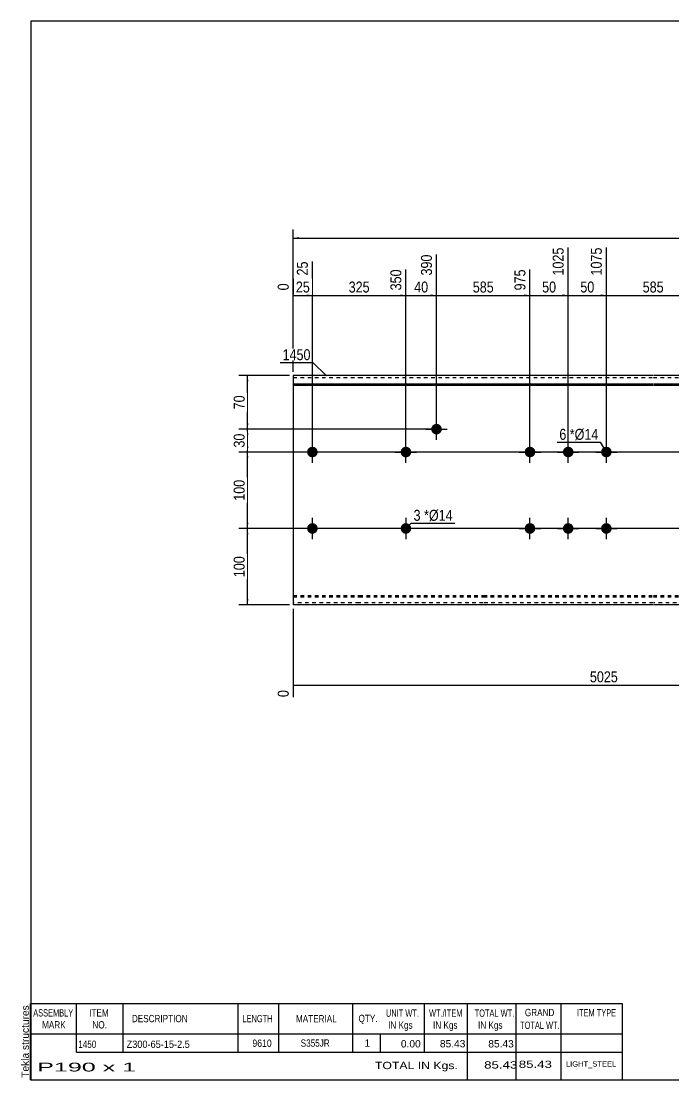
# Model space of a CAD drawing. Header units: millimetres. Extents: x -71 to 331, y -154 to 123.
# Drawn here: x -71.3 to 99.6, y -154.3 to 122.8 of the extents above; entities that cross this region are included whole.
import ezdxf

# ---------------------------------------------------------------- set-up
doc = ezdxf.new("R2010")
doc.units = ezdxf.units.MM
doc.linetypes.add('DXK_LINE_DOT1', pattern=[1.8814, 0.9407, -0.9407])
doc.styles.add('Arial', font='ARIAL.TTF', dxfattribs={"height": 0.2})
doc.styles.add('Arial Narrow', font='ARIALN.TTF', dxfattribs={"height": 0.2})

# ---------------------------------------------------------------- blocks, each defined once
blk = doc.blocks.new('Unknown-627191231-1992')
at = {"color": 5, "linetype": 'Continuous'}
for p, q in [((331.25, 122.75), (-68.75, 122.75)), ((-68.75, 122.75), (-68.75, -154.25)), ((331.25, -154.25), (331.25, 122.75)), ((-68.75, -154.25), (331.25, -154.25))]:
    blk.add_line(p, q, dxfattribs=at)
at = {"color": 174, "linetype": 'Continuous', "style": 'Arial'}
blk.add_text('Tekla structures', height=1.9102, rotation=90, dxfattribs=at).set_placement((-69.25, -153.75))
blk = doc.blocks.new('Bolt-627191231-1223 - 1203')
at = {"linetype": 'Continuous'}
blk.add_hatch(color=3, dxfattribs=at).paths.add_polyline_path([(28.09, 10, -1), (30.89, 10, -1)])
at = {"color": 3, "linetype": 'Continuous'}
for p, q in [((29.49, 7.2), (29.49, 12.8)), ((26.69, 10), (32.29, 10))]:
    blk.add_line(p, q, dxfattribs=at)
blk = doc.blocks.new('Part-627191231-1218 - 1203')
at = {"color": 2, "linetype": 'Continuous'}
for p, q in [((17.19, 30), (0, 30)), ((0, 30), (0, -30)), ((0, 27.88), (17.19, 27.88)), ((49.69, 30), (17.29, 30)), ((17.29, 27.88), (49.69, 27.88)), ((94.18, 30), (49.79, 30)), ((49.79, 27.88), (94.18, 27.88)), ((126.67, 30), (94.28, 30)), ((94.28, 27.88), (126.67, 27.88)), ((151.16, 30), (126.77, 30)), ((126.77, 27.88), (151.16, 27.88)), ((174.06, 30), (151.26, 30)), ((151.26, 27.88), (174.06, 27.88)), ((206.57, 30), (174.16, 30)), ((174.16, 27.88), (206.57, 27.88)), ((251.06, 30), (206.67, 30)), ((206.67, 27.88), (251.06, 27.88)), ((261.16, 30), (251.16, 30)), ((251.16, 27.88), (261.16, 27.88)), ((261.16, -30), (261.16, 30)), ((0, 27.53), (17.19, 27.53)), ((17.29, 27.53), (49.69, 27.53)), ((49.79, 27.53), (94.18, 27.53)), ((94.28, 27.53), (126.67, 27.53)), ((126.77, 27.53), (151.16, 27.53)), ((151.26, 27.53), (174.06, 27.53)), ((174.16, 27.53), (206.57, 27.53)), ((206.67, 27.53), (251.06, 27.53)), ((251.16, 27.53), (261.16, 27.53)), ((17.19, -30), (0, -30)), ((49.69, -30), (17.29, -30)), ((94.18, -30), (49.79, -30)), ((126.67, -30), (94.28, -30)), ((151.16, -30), (126.77, -30)), ((174.06, -30), (151.26, -30)), ((206.57, -30), (174.16, -30)), ((251.06, -30), (206.67, -30)), ((261.16, -30), (251.16, -30))]:
    blk.add_line(p, q, dxfattribs=at)
at = {"color": 7, "linetype": 'DXK_LINE_DOT1'}
for p, q in [((0, 29.5), (17.19, 29.5)), ((17.29, 29.5), (49.69, 29.5)), ((49.79, 29.5), (94.18, 29.5)), ((94.28, 29.5), (126.67, 29.5)), ((126.77, 29.5), (151.16, 29.5)), ((151.26, 29.5), (174.06, 29.5)), ((174.16, 29.5), (206.57, 29.5)), ((206.67, 29.5), (251.06, 29.5)), ((251.16, 29.5), (261.16, 29.5)), ((0, -27.53), (17.19, -27.53)), ((17.29, -27.53), (49.69, -27.53)), ((49.79, -27.53), (94.18, -27.53)), ((94.28, -27.53), (126.67, -27.53)), ((126.77, -27.53), (151.16, -27.53)), ((151.26, -27.53), (174.06, -27.53)), ((174.16, -27.53), (206.57, -27.53)), ((206.67, -27.53), (251.06, -27.53)), ((251.16, -27.53), (261.16, -27.53)), ((0, -27.88), (17.19, -27.88)), ((17.19, -29.5), (0, -29.5)), ((17.29, -27.88), (49.69, -27.88)), ((49.69, -29.5), (17.29, -29.5)), ((49.79, -27.88), (94.18, -27.88)), ((94.18, -29.5), (49.79, -29.5)), ((94.28, -27.88), (126.67, -27.88)), ((126.67, -29.5), (94.28, -29.5)), ((126.77, -27.88), (151.16, -27.88)), ((151.16, -29.5), (126.77, -29.5)), ((151.26, -27.88), (174.06, -27.88)), ((174.06, -29.5), (151.26, -29.5)), ((174.16, -27.88), (206.57, -27.88)), ((206.57, -29.5), (174.16, -29.5)), ((206.67, -27.88), (251.06, -27.88)), ((251.06, -29.5), (206.67, -29.5)), ((251.16, -27.88), (261.16, -27.88)), ((261.16, -29.5), (251.16, -29.5))]:
    blk.add_line(p, q, dxfattribs=at)
blk = doc.blocks.new('Bolt-627191231-1219 - 1203')
at = {"linetype": 'Continuous'}
for points in [[(60.58, 10, -1), (63.38, 10, -1)], [(70.58, 10, -1), (73.38, 10, -1)], [(80.58, 10, -1), (83.38, 10, -1)], [(60.58, -10, -1), (63.38, -10, -1)], [(70.58, -10, -1), (73.38, -10, -1)], [(80.58, -10, -1), (83.38, -10, -1)]]:
    blk.add_hatch(color=3, dxfattribs=at).paths.add_polyline_path(points)
at = {"color": 3, "linetype": 'Continuous'}
for p, q in [((61.98, 7.2), (61.98, 12.8)), ((71.98, 7.2), (71.98, 12.8)), ((81.98, 7.2), (81.98, 12.8)), ((59.18, 10), (64.78, 10)), ((69.18, 10), (74.78, 10)), ((79.18, 10), (84.78, 10)), ((61.98, -12.8), (61.98, -7.2)), ((71.98, -12.8), (71.98, -7.2)), ((81.98, -12.8), (81.98, -7.2)), ((59.18, -10), (64.78, -10)), ((69.18, -10), (74.78, -10)), ((79.18, -10), (84.78, -10))]:
    blk.add_line(p, q, dxfattribs=at)
blk = doc.blocks.new('Bolt-627191231-1220 - 1203')
at = {"linetype": 'Continuous'}
blk.add_hatch(color=3, dxfattribs=at).paths.add_polyline_path([(36.1, 15.99, -1), (38.9, 15.99, -1)])
at = {"color": 3, "linetype": 'Continuous'}
for p, q in [((37.5, 13.19), (37.5, 18.79)), ((34.7, 15.99), (40.3, 15.99))]:
    blk.add_line(p, q, dxfattribs=at)
blk = doc.blocks.new('Bolt-627191231-1222 - 1203')
at = {"linetype": 'Continuous'}
blk.add_hatch(color=3, dxfattribs=at).paths.add_polyline_path([(30.89, -10, -1), (28.09, -10, -1)])
at = {"color": 3, "linetype": 'Continuous'}
for p, q in [((29.49, -7.2), (29.49, -12.8)), ((32.29, -10), (26.69, -10))]:
    blk.add_line(p, q, dxfattribs=at)
blk = doc.blocks.new('Bolt-627191231-1231 - 1203')
at = {"linetype": 'Continuous'}
for points in [[(3.6, 10, -1), (6.4, 10, -1)], [(137.57, 10, -1), (140.37, 10, -1)]]:
    blk.add_hatch(color=3, dxfattribs=at).paths.add_polyline_path(points)
at = {"color": 3, "linetype": 'Continuous'}
for p, q in [((5, 7.2), (5, 12.8)), ((138.97, 7.2), (138.97, 12.8)), ((7.8, 10), (2.2, 10)), ((141.77, 10), (136.17, 10))]:
    blk.add_line(p, q, dxfattribs=at)
blk = doc.blocks.new('Bolt-627191231-1232 - 1203')
at = {"linetype": 'Continuous'}
for points in [[(3.6, -10, -1), (6.4, -10, -1)], [(137.57, -10, -1), (140.37, -10, -1)]]:
    blk.add_hatch(color=3, dxfattribs=at).paths.add_polyline_path(points)
at = {"color": 3, "linetype": 'Continuous'}
for p, q in [((5, -12.8), (5, -7.2)), ((138.97, -12.8), (138.97, -7.2)), ((7.8, -10), (2.2, -10)), ((141.77, -10), (136.17, -10))]:
    blk.add_line(p, q, dxfattribs=at)
blk = doc.blocks.new('StraightDimension-627191231-1273 - 1203')
at = {"linetype": 'Continuous'}
blk.add_hatch(color=7, dxfattribs=at).paths.add_polyline_path([(70.48, 51.25), (71.98, 51), (70.48, 50.75)])
at = {"color": 7, "linetype": 'Continuous'}
for p, q in [((71.98, 11), (71.98, 63.51)), ((61.98, 11), (61.98, 57.78)), ((61.98, 51), (71.98, 51))]:
    blk.add_line(p, q, dxfattribs=at)
at = {"color": 0}
blk.add_wipeout([(69.41, 51.15), (69.41, 55.35), (64.56, 55.35), (64.56, 51.15)], dxfattribs=at)
at = {"color": 0, "linetype": 'Continuous'}
blk.add_wipeout([(71.38, 64.11), (67.18, 64.11), (67.18, 55.6), (71.38, 55.6)], dxfattribs=at)
at = {"color": 3, "linetype": 'Continuous', "style": 'Arial Narrow'}
blk.add_text('1025', height=2.863, rotation=90.0002, dxfattribs=at).set_placement((70.78, 56.2))
at = {"color": 3, "style": 'Arial Narrow'}
blk.add_text('50', height=2.863, dxfattribs=at).set_placement((65.16, 51.75))
blk = doc.blocks.new('StraightDimension-627191231-1271 - 1203')
at = {"linetype": 'Continuous'}
blk.add_hatch(color=7, dxfattribs=at).paths.add_polyline_path([(104.97, 51.25), (106.47, 51), (104.97, 50.75)])
at = {"color": 7, "linetype": 'Continuous'}
for p, q in [((81.98, 11), (81.98, 63.51)), ((106.47, 16.99), (106.47, 59.61)), ((81.98, 51), (106.47, 51))]:
    blk.add_line(p, q, dxfattribs=at)
at = {"color": 0, "linetype": 'Continuous'}
blk.add_wipeout([(105.87, 60.21), (101.67, 60.21), (101.67, 51.7), (105.87, 51.7)], dxfattribs=at)
at = {"color": 0}
blk.add_wipeout([(97.57, 51.15), (97.57, 55.35), (90.89, 55.35), (90.89, 51.15)], dxfattribs=at)
at = {"color": 3, "linetype": 'Continuous', "style": 'Arial Narrow'}
blk.add_text('1660', height=2.863, rotation=90.0002, dxfattribs=at).set_placement((105.27, 52.3))
at = {"color": 3, "style": 'Arial Narrow'}
blk.add_text('585', height=2.863, dxfattribs=at).set_placement((91.49, 51.75))
blk = doc.blocks.new('StraightDimension-627191231-1272 - 1203')
at = {"linetype": 'Continuous'}
blk.add_hatch(color=7, dxfattribs=at).paths.add_polyline_path([(80.48, 51.25), (81.98, 51), (80.48, 50.75)])
at = {"color": 7, "linetype": 'Continuous'}
for p, q in [((71.98, 11), (71.98, 63.51)), ((81.98, 11), (81.98, 63.51)), ((71.98, 51), (81.98, 51))]:
    blk.add_line(p, q, dxfattribs=at)
at = {"color": 0}
blk.add_wipeout([(79.41, 51.15), (79.41, 55.35), (74.56, 55.35), (74.56, 51.15)], dxfattribs=at)
at = {"color": 0, "linetype": 'Continuous'}
blk.add_wipeout([(81.38, 64.11), (77.18, 64.11), (77.18, 55.6), (81.38, 55.6)], dxfattribs=at)
at = {"color": 3, "linetype": 'Continuous', "style": 'Arial Narrow'}
blk.add_text('1075', height=2.863, rotation=90.0002, dxfattribs=at).set_placement((80.78, 56.2))
at = {"color": 3, "style": 'Arial Narrow'}
blk.add_text('50', height=2.863, dxfattribs=at).set_placement((75.16, 51.75))
blk = doc.blocks.new('StraightDimension-627191231-1274 - 1203')
at = {"linetype": 'Continuous'}
blk.add_hatch(color=7, dxfattribs=at).paths.add_polyline_path([(60.48, 51.25), (61.98, 51), (60.48, 50.75)])
at = {"color": 7, "linetype": 'Continuous'}
for p, q in [((37.5, 16.99), (37.5, 61.68)), ((61.98, 11), (61.98, 57.78)), ((37.5, 51), (61.98, 51))]:
    blk.add_line(p, q, dxfattribs=at)
at = {"color": 0, "linetype": 'Continuous'}
blk.add_wipeout([(61.38, 58.38), (57.18, 58.38), (57.18, 51.7), (61.38, 51.7)], dxfattribs=at)
at = {"color": 0}
blk.add_wipeout([(53.08, 51.15), (53.08, 55.35), (46.4, 55.35), (46.4, 51.15)], dxfattribs=at)
at = {"color": 3, "linetype": 'Continuous', "style": 'Arial Narrow'}
blk.add_text('975', height=2.863, rotation=90.0002, dxfattribs=at).set_placement((60.78, 52.3))
at = {"color": 3, "style": 'Arial Narrow'}
blk.add_text('585', height=2.863, dxfattribs=at).set_placement((47, 51.75))
blk = doc.blocks.new('StraightDimension-627191231-1275 - 1203')
at = {"linetype": 'Continuous'}
blk.add_hatch(color=7, dxfattribs=at).paths.add_polyline_path([(36, 51.25), (37.5, 51), (36, 50.75)])
at = {"color": 7, "linetype": 'Continuous'}
for p, q in [((37.5, 16.99), (37.5, 61.68)), ((29.49, 11), (29.49, 57.78)), ((29.49, 51), (37.5, 51))]:
    blk.add_line(p, q, dxfattribs=at)
at = {"color": 0}
blk.add_wipeout([(35.92, 51.15), (35.92, 55.35), (31.06, 55.35), (31.06, 51.15)], dxfattribs=at)
at = {"color": 0, "linetype": 'Continuous'}
blk.add_wipeout([(36.9, 62.28), (32.7, 62.28), (32.7, 55.6), (36.9, 55.6)], dxfattribs=at)
at = {"color": 3, "linetype": 'Continuous', "style": 'Arial Narrow'}
blk.add_text('390', height=2.863, rotation=90.0002, dxfattribs=at).set_placement((36.3, 56.2))
at = {"color": 3, "style": 'Arial Narrow'}
blk.add_text('40', height=2.863, dxfattribs=at).set_placement((31.66, 51.75))
blk = doc.blocks.new('StraightDimension-627191231-1276 - 1203')
at = {"linetype": 'Continuous'}
blk.add_hatch(color=7, dxfattribs=at).paths.add_polyline_path([(27.99, 51.25), (29.49, 51), (27.99, 50.75)])
at = {"color": 7, "linetype": 'Continuous'}
for p, q in [((5, 11), (5, 59.86)), ((29.49, 11), (29.49, 57.78)), ((5, 51), (29.49, 51))]:
    blk.add_line(p, q, dxfattribs=at)
at = {"color": 0, "linetype": 'Continuous'}
blk.add_wipeout([(28.89, 58.38), (24.69, 58.38), (24.69, 51.7), (28.89, 51.7)], dxfattribs=at)
at = {"color": 0}
blk.add_wipeout([(20.59, 51.15), (20.59, 55.35), (13.9, 55.35), (13.9, 51.15)], dxfattribs=at)
at = {"color": 3, "linetype": 'Continuous', "style": 'Arial Narrow'}
blk.add_text('350', height=2.863, rotation=90.0002, dxfattribs=at).set_placement((28.29, 52.3))
at = {"color": 3, "style": 'Arial Narrow'}
blk.add_text('325', height=2.863, dxfattribs=at).set_placement((14.5, 51.75))
blk = doc.blocks.new('StraightDimension-627191231-1277 - 1203')
at = {"linetype": 'Continuous'}
blk.add_hatch(color=7, dxfattribs=at).paths.add_polyline_path([(3.5, 51.25), (5, 51), (3.5, 50.75)])
at = {"color": 7, "linetype": 'Continuous'}
for p, q in [((5, 11), (5, 59.86)), ((0, 31), (0, 54.13)), ((0, 51), (5, 51))]:
    blk.add_line(p, q, dxfattribs=at)
at = {"color": 0}
blk.add_wipeout([(4.93, 51.15), (4.93, 55.35), (0.07, 55.35), (0.07, 51.15)], dxfattribs=at)
at = {"color": 0, "linetype": 'Continuous'}
blk.add_wipeout([(4.4, 60.46), (0.2, 60.46), (0.2, 55.6), (4.4, 55.6)], dxfattribs=at)
at = {"color": 3, "linetype": 'Continuous', "style": 'Arial Narrow'}
blk.add_text('25', height=2.863, rotation=90.0002, dxfattribs=at).set_placement((3.8, 56.2))
at = {"color": 3, "style": 'Arial Narrow'}
blk.add_text('25', height=2.863, dxfattribs=at).set_placement((0.67, 51.75))
at = {"color": 0, "linetype": 'Continuous'}
blk.add_wipeout([(-0.6, 54.73), (-4.8, 54.73), (-4.8, 51.7), (-0.6, 51.7)], dxfattribs=at)
at = {"color": 3, "linetype": 'Continuous', "style": 'Arial Narrow'}
blk.add_text('0', height=2.86, rotation=90.0002, dxfattribs=at).set_placement((-1.2, 52.3))
blk = doc.blocks.new('StraightDimension-627191231-1323 - 1203')
at = {"linetype": 'Continuous'}
blk.add_hatch(color=7, dxfattribs=at).paths.add_polyline_path([(161.16, -50.75), (162.66, -51), (161.16, -51.25)])
at = {"color": 7, "linetype": 'Continuous'}
for p, q in [((162.66, -11), (162.66, -59.61)), ((0, -31), (0, -54.13)), ((0, -51), (162.66, -51))]:
    blk.add_line(p, q, dxfattribs=at)
at = {"color": 0}
blk.add_wipeout([(85.59, -50.85), (85.59, -46.65), (77.07, -46.65), (77.07, -50.85)], dxfattribs=at)
at = {"color": 0, "linetype": 'Continuous'}
for points in [[(-0.6, -51.7), (-4.8, -51.7), (-4.8, -54.73), (-0.6, -54.73)], [(162.06, -51.7), (157.86, -51.7), (157.86, -60.21), (162.06, -60.21)]]:
    blk.add_wipeout(points, dxfattribs=at)
at = {"color": 3, "style": 'Arial Narrow'}
blk.add_text('5025', height=2.863, dxfattribs=at).set_placement((77.67, -50.25))
at = {"color": 3, "linetype": 'Continuous', "style": 'Arial Narrow'}
for s, height, p in [('0', 2.86, (-1.2, -54.13)), ('5025', 2.863, (161.46, -59.61))]:
    blk.add_text(s, height=height, rotation=90.0002, dxfattribs=at).set_placement(p)
blk = doc.blocks.new('StraightDimension-627191231-1371 - 1203')
at = {"linetype": 'Continuous'}
for points in [[(-12.25, 28.5), (-12, 30), (-11.75, 28.5)], [(-11.75, 17.49), (-12, 15.99), (-12.25, 17.49)]]:
    blk.add_hatch(color=7, dxfattribs=at).paths.add_polyline_path(points)
at = {"color": 7, "linetype": 'Continuous'}
for p, q in [((-1, 30), (-14.25, 30)), ((-12, 15.99), (-12, 30)), ((36.5, 15.99), (-14.25, 15.99))]:
    blk.add_line(p, q, dxfattribs=at)
at = {"color": 0}
blk.add_wipeout([(-12.15, 25.42), (-16.35, 25.42), (-16.35, 20.57), (-12.15, 20.57)], dxfattribs=at)
at = {"color": 3, "style": 'Arial Narrow'}
blk.add_text('70', height=2.863, rotation=90.0002, dxfattribs=at).set_placement((-12.75, 21.17))
blk = doc.blocks.new('StraightDimension-627191231-1372 - 1203')
at = {"linetype": 'Continuous'}
for points in [[(-12.25, 14.49), (-12, 15.99), (-11.75, 14.49)], [(-11.75, 11.5), (-12, 10), (-12.25, 11.5)]]:
    blk.add_hatch(color=7, dxfattribs=at).paths.add_polyline_path(points)
at = {"color": 7, "linetype": 'Continuous'}
for p, q in [((36.5, 15.99), (-14.25, 15.99)), ((-12, 10), (-12, 15.99)), ((217.87, 10), (-14.25, 10))]:
    blk.add_line(p, q, dxfattribs=at)
at = {"color": 0}
blk.add_wipeout([(-12.15, 15.42), (-16.35, 15.42), (-16.35, 10.57), (-12.15, 10.57)], dxfattribs=at)
at = {"color": 3, "style": 'Arial Narrow'}
blk.add_text('30', height=2.863, rotation=90.0002, dxfattribs=at).set_placement((-12.75, 11.17))
blk = doc.blocks.new('StraightDimension-627191231-1373 - 1203')
at = {"linetype": 'Continuous'}
for points in [[(-12.25, 8.5), (-12, 10), (-11.75, 8.5)], [(-11.75, -8.5), (-12, -10), (-12.25, -8.5)]]:
    blk.add_hatch(color=7, dxfattribs=at).paths.add_polyline_path(points)
at = {"color": 7, "linetype": 'Continuous'}
for p, q in [((217.87, 10), (-14.25, 10)), ((-12, -10), (-12, 10)), ((217.87, -10), (-14.25, -10))]:
    blk.add_line(p, q, dxfattribs=at)
at = {"color": 0}
blk.add_wipeout([(-12.15, 3.34), (-16.35, 3.34), (-16.35, -3.34), (-12.15, -3.34)], dxfattribs=at)
at = {"color": 3, "style": 'Arial Narrow'}
blk.add_text('100', height=2.863, rotation=90.0002, dxfattribs=at).set_placement((-12.75, -2.74))
blk = doc.blocks.new('StraightDimension-627191231-1374 - 1203')
at = {"linetype": 'Continuous'}
for points in [[(-12.25, -11.5), (-12, -10), (-11.75, -11.5)], [(-11.75, -28.5), (-12, -30), (-12.25, -28.5)]]:
    blk.add_hatch(color=7, dxfattribs=at).paths.add_polyline_path(points)
at = {"color": 7, "linetype": 'Continuous'}
for p, q in [((217.87, -10), (-14.25, -10)), ((-12, -30), (-12, -10)), ((-1, -30), (-14.25, -30))]:
    blk.add_line(p, q, dxfattribs=at)
at = {"color": 0}
blk.add_wipeout([(-12.15, -16.66), (-16.35, -16.66), (-16.35, -23.34), (-12.15, -23.34)], dxfattribs=at)
at = {"color": 3, "style": 'Arial Narrow'}
blk.add_text('100', height=2.863, rotation=90.0002, dxfattribs=at).set_placement((-12.75, -22.74))
blk = doc.blocks.new('StraightDimension-627191231-1391 - 1203')
at = {"linetype": 'Continuous'}
for points in [[(1.5, 65.75), (0, 66), (1.5, 66.25)], [(259.66, 66.25), (261.16, 66), (259.66, 65.75)]]:
    blk.add_hatch(color=7, dxfattribs=at).paths.add_polyline_path(points)
at = {"color": 7, "linetype": 'Continuous'}
for p, q in [((0, 31), (0, 68.25)), ((261.16, 31), (261.16, 68.25)), ((0, 66), (261.16, 66))]:
    blk.add_line(p, q, dxfattribs=at)
at = {"color": 0}
blk.add_wipeout([(134.84, 66.15), (134.84, 70.35), (126.32, 70.35), (126.32, 66.15)], dxfattribs=at)
at = {"color": 3, "style": 'Arial Narrow'}
blk.add_text('9611', height=2.863, dxfattribs=at).set_placement((126.92, 66.75))
blk = doc.blocks.new('CBS_BOM-627191231-2018')
at = {"color": 7, "linetype": 'Continuous'}
for p, q in [((-68.78, -142.28), (-68.78, -134.28)), ((-68.78, -134.28), (86.14, -134.28)), ((-56.78, -142.28), (-56.78, -134.28)), ((-44.59, -142.28), (-44.59, -134.28)), ((-14.43, -142.28), (-14.43, -134.28)), ((-3.75, -142.28), (-3.75, -134.28)), ((15.57, -142.28), (15.57, -134.28)), ((34.37, -142.28), (34.37, -134.28)), ((45.58, -142.28), (45.58, -134.28)), ((58.37, -142.28), (58.37, -134.28)), ((70.12, -142.28), (70.12, -134.28)), ((86.14, -134.29), (86.14, -142.27)), ((-68.78, -142.28), (86.14, -142.28)), ((-68.78, -147.08), (-68.78, -142.28)), ((-56.78, -147.08), (-56.78, -142.28)), ((-44.59, -147.08), (-44.59, -142.28)), ((-14.43, -147.08), (-14.43, -142.28)), ((-3.75, -147.08), (-3.75, -142.28)), ((15.57, -147.08), (15.57, -142.28)), ((22.83, -147.08), (22.83, -142.28)), ((34.37, -147.08), (34.37, -142.28)), ((45.58, -147.08), (45.58, -142.28)), ((58.37, -147.08), (58.37, -142.28)), ((70.14, -147.08), (70.14, -142.28)), ((86.14, -142.28), (86.14, -147.08)), ((-68.78, -154.28), (-68.78, -147.1)), ((-56.78, -147.08), (86.14, -147.08)), ((45.58, -154.28), (45.58, -147.1)), ((58.37, -154.28), (58.37, -147.1)), ((70.18, -154.28), (70.18, -147.1)), ((86.14, -147.08), (86.14, -154.28)), ((-68.78, -154.28), (86.14, -154.28))]:
    blk.add_line(p, q, dxfattribs=at)
at = {"color": 3, "linetype": 'Continuous', "style": 'Arial'}
for s, height, width, p in [('GRAND', 1.91, 0.8, (60.64, -137.62)), ('ASSEMBLY', 1.91, 0.7, (-68.1, -137.71)), ('ITEM', 1.91, 0.8, (-53.45, -137.71)), ('DESCRIPTION', 1.9102, 0.8, (-42.27, -139.21)), ('LENGTH', 1.91, 0.7, (-13.32, -139.21)), ('MATERIAL', 1.91, 0.8, (0.7, -139.26)), ('QTY.', 1.91, 0.8, (17.09, -139.18)), ('UNIT WT.', 1.91, 0.7, (24.26, -137.78)), ('WT./ITEM', 1.91, 0.7, (35.55, -137.78)), ('TOTAL WT.', 1.91, 0.7, (47.49, -137.78)), ('ITEM TYPE', 1.91, 0.7, (74.28, -137.7)), ('MARK', 1.91, 0.8, (-65.78, -140.84)), ('NO.', 1.91, 0.8, (-52.6, -140.84)), ('IN Kgs', 1.91, 0.8, (24.84, -140.92)), ('IN Kgs', 1.91, 0.8, (36.59, -140.92)), ('IN Kgs', 1.91, 0.8, (48.38, -140.92)), ('TOTAL WT.', 1.91, 0.7, (59.38, -140.96))]:
    blk.add_text(s, height=height, dxfattribs=dict(at, width=width)).set_placement(p)
at = {"color": 7, "linetype": 'Continuous', "style": 'Arial'}
for s, height, width, p in [('1450', 1.91, 0.8, (-56.32, -145.93)), ('Z300-65-15-2.5', 1.9102, 0.9, (-43.65, -145.93)), ('9610', 1.91, 0.85, (-10.71, -145.65)), ('S355JR', 1.91, 0.8, (1.94, -145.62))]:
    blk.add_text(s, height=height, dxfattribs=dict(at, width=width)).set_placement(p)
for s, p in [('1', (18.66, -145.62)), ('0.00', (28.17, -145.81)), ('85.43', (38.39, -145.78)), ('85.43', (51.06, -145.81))]:
    blk.add_text(s, height=1.91, dxfattribs=at).set_placement(p)
at = {"color": 6, "linetype": 'Continuous', "style": 'Arial'}
for s, height, width, p in [('TOTAL IN Kgs.', 1.9102, 1.2, (21.38, -151.48)), ('85.43', 1.91, 1.3, (49.97, -151.33)), ('85.43', 1.91, 1.3, (59.04, -151.17)), ('P190 x 1', 2.292, 2.05, (-67.06, -152.09))]:
    blk.add_text(s, height=height, dxfattribs=dict(at, width=width)).set_placement(p)
blk.add_text('LIGHT_STEEL', height=1.4135, dxfattribs=at).set_placement((71.39, -150.83))
blk = doc.blocks.new('MarkSet-627191231-1406 - 1203')
at = {"color": 0}
blk.add_wipeout([(33.33, -7.99), (33.33, -4.99), (31.5, -4.99), (31.5, -7.99)], dxfattribs=at)
blk.add_wipeout([(33.33, -7.99), (33.33, -4.99), (31.5, -4.99), (31.5, -7.99)], dxfattribs=at)
at = {"color": 7, "linetype": 'Continuous'}
blk.add_line((29.49, -10), (30.9, -8.59), dxfattribs=at)
at = {"color": 0}
blk.add_wipeout([(35.51, -7.99), (35.51, -4.99), (34.23, -4.99), (34.23, -7.99)], dxfattribs=at)
blk.add_wipeout([(35.51, -7.99), (35.51, -4.99), (34.23, -4.99), (34.23, -7.99)], dxfattribs=at)
at = {"color": 3, "style": 'Arial Narrow'}
blk.add_text('3', height=2.86, dxfattribs=at).set_placement((31.5, -7.99))
at = {"color": 0}
blk.add_wipeout([(41.72, -7.99), (41.72, -4.99), (35.51, -4.99), (35.51, -7.99)], dxfattribs=at)
blk.add_wipeout([(41.72, -7.99), (41.72, -4.99), (35.51, -4.99), (35.51, -7.99)], dxfattribs=at)
at = {"color": 7, "linetype": 'Continuous'}
blk.add_line((30.9, -8.59), (42.32, -8.59), dxfattribs=at)
at = {"color": 3, "style": 'Arial Narrow'}
for s, height, p in [('*', 2.86, (34.23, -7.99)), ('Ø14', 2.863, (35.51, -7.99))]:
    blk.add_text(s, height=height, dxfattribs=at).set_placement(p)
blk = doc.blocks.new('Mark-627191231-1394 - 1203')
at = {"color": 0}
blk.add_wipeout([(4.51, 34.04), (4.51, 37.04), (-2.8, 37.04), (-2.8, 34.04)], dxfattribs=at)
blk.add_wipeout([(4.51, 34.04), (4.51, 37.04), (-2.8, 37.04), (-2.8, 34.04)], dxfattribs=at)
at = {"color": 7, "linetype": 'Continuous'}
for p in [(-3.4, 33.44), (8.65, 29.9)]:
    blk.add_line(p, (5.11, 33.44), dxfattribs=at)
at = {"color": 3, "style": 'Arial Narrow'}
blk.add_text('1450', height=2.863, dxfattribs=at).set_placement((-2.8, 34.04))
blk = doc.blocks.new('Mark-627191231-1427 - 1203')
at = {"color": 0}
blk.add_wipeout([(71.49, 13.2), (71.49, 16.2), (69.66, 16.2), (69.66, 13.2)], dxfattribs=at)
blk.add_wipeout([(71.49, 13.2), (71.49, 16.2), (69.66, 16.2), (69.66, 13.2)], dxfattribs=at)
blk.add_wipeout([(73.67, 13.2), (73.67, 16.2), (72.39, 16.2), (72.39, 13.2)], dxfattribs=at)
blk.add_wipeout([(73.67, 13.2), (73.67, 16.2), (72.39, 16.2), (72.39, 13.2)], dxfattribs=at)
at = {"color": 3, "style": 'Arial Narrow'}
blk.add_text('6', height=2.86, dxfattribs=at).set_placement((69.66, 13.2))
at = {"color": 0}
blk.add_wipeout([(79.88, 13.2), (79.88, 16.2), (73.67, 16.2), (73.67, 13.2)], dxfattribs=at)
blk.add_wipeout([(79.88, 13.2), (79.88, 16.2), (73.67, 16.2), (73.67, 13.2)], dxfattribs=at)
at = {"color": 7, "linetype": 'Continuous'}
for p in [(69.06, 12.6), (81.98, 10)]:
    blk.add_line(p, (80.48, 12.6), dxfattribs=at)
at = {"color": 3, "style": 'Arial Narrow'}
for s, height, p in [('*', 2.86, (72.39, 13.2)), ('Ø14', 2.863, (73.67, 13.2))]:
    blk.add_text(s, height=height, dxfattribs=at).set_placement(p)

msp = doc.modelspace()

# ---------------------------------------------------------------- block references
for name in ['Unknown-627191231-1992', 'Part-627191231-1218 - 1203', 'Bolt-627191231-1220 - 1203', 'Bolt-627191231-1231 - 1203', 'Bolt-627191231-1223 - 1203', 'Bolt-627191231-1219 - 1203', 'Bolt-627191231-1232 - 1203', 'Bolt-627191231-1222 - 1203', 'CBS_BOM-627191231-2018']:
    msp.add_blockref(name, (0, 0))

# ---------------------------------------------------------------- next in the draw order: block references
for name in ['StraightDimension-627191231-1273 - 1203', 'StraightDimension-627191231-1271 - 1203', 'StraightDimension-627191231-1323 - 1203']:
    msp.add_blockref(name, (0, 0))

# ---------------------------------------------------------------- next in the draw order: block references
for name in ['StraightDimension-627191231-1272 - 1203', 'StraightDimension-627191231-1274 - 1203']:
    msp.add_blockref(name, (0, 0))

# ---------------------------------------------------------------- next in the draw order: block references
msp.add_blockref('StraightDimension-627191231-1275 - 1203', (0, 0))

# ---------------------------------------------------------------- next in the draw order: block references
msp.add_blockref('StraightDimension-627191231-1276 - 1203', (0, 0))

# ---------------------------------------------------------------- next in the draw order: block references
msp.add_blockref('StraightDimension-627191231-1277 - 1203', (0, 0))

# ---------------------------------------------------------------- next in the draw order: block references
msp.add_blockref('StraightDimension-627191231-1371 - 1203', (0, 0))

# ---------------------------------------------------------------- next in the draw order: block references
for name in ['StraightDimension-627191231-1391 - 1203', 'StraightDimension-627191231-1372 - 1203']:
    msp.add_blockref(name, (0, 0))

# ---------------------------------------------------------------- next in the draw order: block references
for name in ['Mark-627191231-1394 - 1203', 'StraightDimension-627191231-1373 - 1203']:
    msp.add_blockref(name, (0, 0))

# ---------------------------------------------------------------- next in the draw order: block references
for name in ['Mark-627191231-1427 - 1203', 'StraightDimension-627191231-1374 - 1203']:
    msp.add_blockref(name, (0, 0))

# ---------------------------------------------------------------- next in the draw order: block references
msp.add_blockref('MarkSet-627191231-1406 - 1203', (0, 0))

doc.saveas('drawing.dxf')
